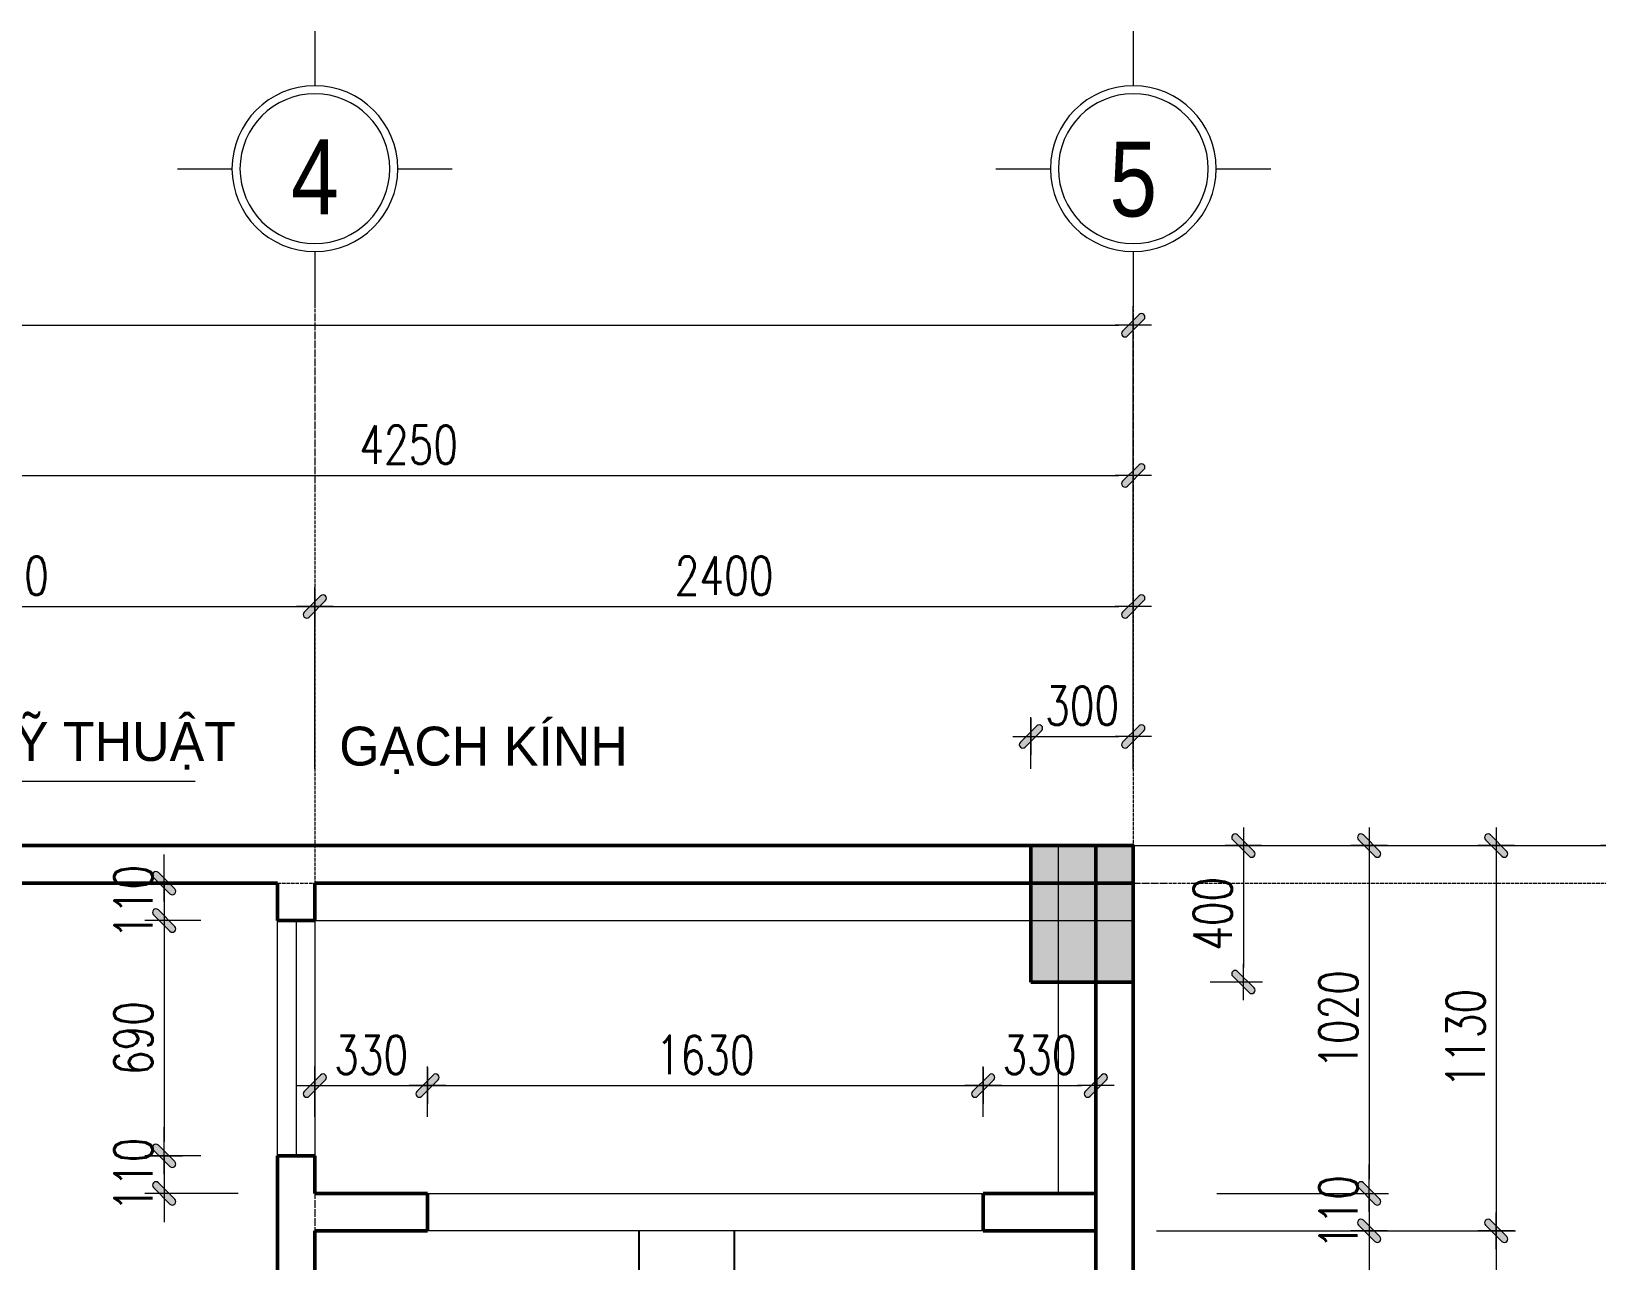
# Model space of a CAD drawing. Extents: x -165145 to 691808, y -202842 to 311040.
# Drawn here: x 560665 to 565256, y 67811 to 71417 of the extents above; entities that cross this region are included whole.
import ezdxf
from ezdxf.enums import TextEntityAlignment as Align

# ---------------------------------------------------------------- set-up
doc = ezdxf.new("R2010")
doc.units = 0
doc.header["$LTSCALE"] = 10
doc.header["$MEASUREMENT"] = 0
doc.linetypes.add('HIDDEN', pattern=[2.3807, 1.587, -0.7937])
doc.linetypes.add('TIM', pattern=[26.01, 10, -3, 0.01, -3, 10])
doc.layers.get('Defpoints').update_dxf_attribs({"color": 5, "linetype": 'CONTINUOUS'})
for name, color, linetype, lineweight in [('ARROWS', 1, 'CONTINUOUS', 0), ('DIM', 8, 'CONTINUOUS', 13), ('GE_KC_NETKHUAT', 9, 'HIDDEN', 20), ('netchia', 2, 'CONTINUOUS', 20), ('TEXT', 4, 'CONTINUOUS', 20), ('THAY', 147, 'CONTINUOUS', 25), ('TRUC', 251, 'TIM', 5), ('wall', 7, 'CONTINUOUS', 50)]:
    doc.layers.add(name, color=color, linetype=linetype, lineweight=lineweight)
doc.styles.add('ROMANS', font='romans', dxfattribs={"width": 0.75, "bigfont": 'vns'})
doc.styles.add('STYLE1', font='')
doc.styles.add('VNARIALH', font='', dxfattribs={"width": 0.75})
doc.styles.add('VnArialNarrowH', font='')
doc.styles.get('STYLE1').set_extended_font_data('.VnAvantH')
doc.styles.get('VNARIALH').set_extended_font_data('.VnArialH')
doc.styles.get('VnArialNarrowH').set_extended_font_data('.VnArial NarrowH')
doc.dimstyles.new('fit0.75', dxfattribs={"dimscale": 0.5625, "dimtxt": 200, "dimasz": 75, "dimexe": 100, "dimexo": 400, "dimgap": 0.03, "dimtad": 0, "dimdec": 0, "dimdsep": 46, "dimtxsty": 'ROMANS', "dimblk": 'alex', "dimcen": 150, "dimclrd": 8, "dimclre": 8, "dimclrt": 7, "dimaunit": 1, "dimadec": 0, "dimazin": 0, "dimtfac": 0.072, "dimtdec": 0, "dimtix": 1, "dimtmove": 2, "dimatfit": 3, "dimldrblk": 'a-01', "dimfxl": 100, "dimtvp": 0.8, "dimtolj": 1, "dimarcsym": 0})

# ---------------------------------------------------------------- blocks, each defined once
blk = doc.blocks.new('alex')
at = {"layer": 'ARROWS'}
h = blk.add_hatch(color=1, dxfattribs=at)
edge = h.paths.add_edge_path()
edge.add_line((0.4, 0.74), (-0.74, -0.4))
edge.add_ellipse((-0.57, -0.57), major_axis=(0.17, 0.17), ratio=1, start_angle=90, end_angle=270)
edge.add_line((-0.4, -0.74), (0.74, 0.4))
edge.add_ellipse((0.57, 0.57), major_axis=(0.17, 0.17), ratio=1, start_angle=270, end_angle=450)
blk.add_lwpolyline([(0.4, 0.74), (-0.74, -0.4, 1), (-0.4, -0.74), (0.74, 0.4, 1)], format="xyb", close=True, dxfattribs=at)
at = {"layer": 'netchia', "color": 2}
for p, q in [((0, -1.27), (0, 1.27)), ((1.27, 0), (-1.27, 0))]:
    blk.add_line(p, q, dxfattribs=at)
blk = doc.blocks.new('*D197')
at = {"layer": 'Defpoints', "color": 0, "ltscale": 0.05, "transparency": 16777216}
for p in [(1205449.6, -211533.8), (1207332.2, -216433.8), (1207708.9, -216433.8)]:
    blk.add_point(p, dxfattribs=at)
at = {"layer": 'DIM', "color": 8, "lineweight": -2, "ltscale": 0.05, "transparency": 16777216}
for p, q in [((1205674.6, -211533.8), (1207765.2, -211533.8)), ((1207708.9, -211576), (1207708.9, -216391.7)), ((1207557.2, -216433.8), (1207765.2, -216433.8))]:
    blk.add_line(p, q, dxfattribs=at)
at = {"layer": 'DIM', "color": 8, "lineweight": -2, "ltscale": 0.05, "transparency": 16777216, "xscale": 42.1875, "yscale": 42.1875, "zscale": 42.1875}
for p, rotation in [((1207708.9, -211533.8), 90), ((1207708.9, -216433.8), 270)]:
    blk.add_blockref('alex', p, dxfattribs=dict(at, rotation=rotation))
at = {"layer": 'DIM', "color": 7, "ltscale": 0.05, "transparency": 16777216, "insert": (1207618.9, -213983.8), "char_height": 112.5, "attachment_point": 5, "rotation": 90, "style": 'ROMANS'}
blk.add_mtext('\\A1;4900', dxfattribs=at)
blk = doc.blocks.new('a-01')
at = {"layer": 'ARROWS'}
blk.add_hatch(color=256, dxfattribs=at).paths.add_polyline_path([(-1.8, 0.49), (-1.8, -0.49), (0, 0)])
at = {"layer": 'netchia'}
blk.add_lwpolyline([(-1.8, 0.49), (-1.8, -0.49), (0, 0), (0, 0)], close=True, dxfattribs=at)
blk = doc.blocks.new('*D198')
at = {"layer": 'Defpoints', "color": 0, "ltscale": 0.05, "transparency": 16777216}
for p in [(1206391.1, -211533.8), (1207287.6, -218533.8), (1208073.9, -218533.8)]:
    blk.add_point(p, dxfattribs=at)
at = {"layer": 'DIM', "color": 8, "lineweight": -2, "ltscale": 0.05, "transparency": 16777216}
for p, q in [((1206616.1, -211533.8), (1208130.2, -211533.8)), ((1208073.9, -211576), (1208073.9, -218491.6)), ((1207512.6, -218533.8), (1208130.2, -218533.8))]:
    blk.add_line(p, q, dxfattribs=at)
at = {"layer": 'DIM', "color": 8, "lineweight": -2, "ltscale": 0.05, "transparency": 16777216, "xscale": 42.1875, "yscale": 42.1875, "zscale": 42.1875}
for p, rotation in [((1208073.9, -211533.8), 90), ((1208073.9, -218533.8), 270)]:
    blk.add_blockref('alex', p, dxfattribs=dict(at, rotation=rotation))
at = {"layer": 'DIM', "color": 7, "ltscale": 0.05, "transparency": 16777216, "insert": (1207983.9, -215033.8), "char_height": 112.5, "attachment_point": 5, "rotation": 90, "style": 'ROMANS'}
blk.add_mtext('\\A1;7000', dxfattribs=at)
blk = doc.blocks.new('*D199')
at = {"layer": 'Defpoints', "color": 0, "ltscale": 0.05, "transparency": 16777216}
for p in [(1205771.3, -211533.8), (1206127.8, -212663.8), (1207349.4, -212663.8)]:
    blk.add_point(p, dxfattribs=at)
at = {"layer": 'DIM', "color": 8, "lineweight": -2, "ltscale": 0.05, "transparency": 16777216}
for p, q in [((1205996.3, -211533.8), (1207405.7, -211533.8)), ((1207349.4, -211576), (1207349.4, -212621.7)), ((1206352.8, -212663.8), (1207405.7, -212663.8))]:
    blk.add_line(p, q, dxfattribs=at)
at = {"layer": 'DIM', "color": 8, "lineweight": -2, "ltscale": 0.05, "transparency": 16777216, "xscale": 42.1875, "yscale": 42.1875, "zscale": 42.1875}
for p, rotation in [((1207349.4, -211533.8), 90), ((1207349.4, -212663.8), 270)]:
    blk.add_blockref('alex', p, dxfattribs=dict(at, rotation=rotation))
at = {"layer": 'DIM', "color": 7, "ltscale": 0.05, "transparency": 16777216, "insert": (1207259.4, -212098.8), "char_height": 112.5, "attachment_point": 5, "rotation": 90, "style": 'ROMANS'}
blk.add_mtext('\\A1;1130', dxfattribs=at)
blk = doc.blocks.new('*D200')
at = {"layer": 'Defpoints', "color": 0, "ltscale": 0.05, "transparency": 16777216}
for p in [(1206883.8, -212663.8), (1207349.4, -216433.8), (1207640, -216433.8)]:
    blk.add_point(p, dxfattribs=at)
at = {"layer": 'DIM', "color": 8, "lineweight": -2, "ltscale": 0.05, "transparency": 16777216}
for p, q in [((1207108.8, -212663.8), (1207405.7, -212663.8)), ((1207349.4, -212706), (1207349.4, -216391.7)), ((1207415, -216433.8), (1207293.2, -216433.8))]:
    blk.add_line(p, q, dxfattribs=at)
at = {"layer": 'DIM', "color": 8, "lineweight": -2, "ltscale": 0.05, "transparency": 16777216, "xscale": 42.1875, "yscale": 42.1875, "zscale": 42.1875}
for p, rotation in [((1207349.4, -212663.8), 90), ((1207349.4, -216433.8), 270)]:
    blk.add_blockref('alex', p, dxfattribs=dict(at, rotation=rotation))
at = {"layer": 'DIM', "color": 7, "ltscale": 0.05, "transparency": 16777216, "insert": (1207259.4, -214548.8), "char_height": 112.5, "attachment_point": 5, "rotation": 90, "style": 'ROMANS'}
blk.add_mtext('\\A1;3770', dxfattribs=at)
blk = doc.blocks.new('tentruc')
at = {"layer": 'DIM'}
for p, q in [((0, 311.2), (0, 515.8)), ((-515.8, 0), (-311.2, 0)), ((-515.8, 0), (-311.2, 0)), ((311.2, 0), (515.8, 0)), ((311.2, 0), (515.8, 0)), ((0, -515.8), (0, -311.2))]:
    blk.add_line(p, q, dxfattribs=at)
at = {"layer": 'DIM', "ltscale": 0.5}
blk.add_circle((0, 0), 311.2, dxfattribs=at)
at = {"layer": 'DIM'}
blk.add_circle((0, 0), 281.2, dxfattribs=at)
at = {"layer": 'DIM', "color": 7, "linetype": 'ByBlock', "ltscale": 0.5, "style": 'VNARIALH', "width": 1.1}
blk.add_attdef('A', text='', height=281.2, dxfattribs=at).set_placement((0, -106.7), align=Align.CENTER)
blk = doc.blocks.new('*D157')
at = {"layer": 'Defpoints', "color": 0, "transparency": 16777216}
for p in [(1206285, -210448.1), (1202035, -211533.8), (1206285, -211533.8)]:
    blk.add_point(p, dxfattribs=at)
at = {"layer": 'DIM', "color": 8, "lineweight": -2, "transparency": 16777216}
for p, q in [((1202035, -211308.8), (1202035, -210391.9)), ((1206285, -211308.8), (1206285, -210391.9)), ((1202077.2, -210448.1), (1206242.8, -210448.1))]:
    blk.add_line(p, q, dxfattribs=at)
at = {"layer": 'DIM', "color": 8, "lineweight": -2, "transparency": 16777216, "xscale": 42.1875, "yscale": 42.1875, "zscale": 42.1875, "rotation": 180}
blk.add_blockref('alex', (1202035, -210448.1), dxfattribs=at)
at = {"layer": 'DIM', "color": 8, "lineweight": -2, "transparency": 16777216, "xscale": 42.1875, "yscale": 42.1875, "zscale": 42.1875}
blk.add_blockref('alex', (1206285, -210448.1), dxfattribs=at)
at = {"layer": 'DIM', "color": 7, "transparency": 16777216, "insert": (1204160, -210358.1), "char_height": 112.5, "attachment_point": 5, "style": 'ROMANS'}
blk.add_mtext('\\A1;4250', dxfattribs=at)
blk = doc.blocks.new('*D158')
at = {"layer": 'Defpoints', "color": 0, "transparency": 16777216}
for p in [(1203885, -210832.3), (1202035, -211533.8), (1203885, -211533.8)]:
    blk.add_point(p, dxfattribs=at)
at = {"layer": 'DIM', "color": 8, "lineweight": -2, "transparency": 16777216}
for p, q in [((1202035, -211308.8), (1202035, -210776)), ((1203885, -211308.8), (1203885, -210776)), ((1202077.2, -210832.3), (1203842.8, -210832.3))]:
    blk.add_line(p, q, dxfattribs=at)
at = {"layer": 'DIM', "color": 8, "lineweight": -2, "transparency": 16777216, "xscale": 42.1875, "yscale": 42.1875, "zscale": 42.1875, "rotation": 180}
blk.add_blockref('alex', (1202035, -210832.3), dxfattribs=at)
at = {"layer": 'DIM', "color": 8, "lineweight": -2, "transparency": 16777216, "xscale": 42.1875, "yscale": 42.1875, "zscale": 42.1875}
blk.add_blockref('alex', (1203885, -210832.3), dxfattribs=at)
at = {"layer": 'DIM', "color": 7, "transparency": 16777216, "insert": (1202960, -210742.3), "char_height": 112.5, "attachment_point": 5, "style": 'ROMANS'}
blk.add_mtext('\\A1;1850', dxfattribs=at)
blk = doc.blocks.new('*D159')
at = {"layer": 'Defpoints', "color": 0, "transparency": 16777216}
for p in [(1206285, -210832.3), (1203885, -211533.8), (1206285, -211533.8)]:
    blk.add_point(p, dxfattribs=at)
at = {"layer": 'DIM', "color": 8, "lineweight": -2, "transparency": 16777216}
for p, q in [((1203885, -211308.8), (1203885, -210776)), ((1206285, -211308.8), (1206285, -210776)), ((1203927.2, -210832.3), (1206242.8, -210832.3))]:
    blk.add_line(p, q, dxfattribs=at)
at = {"layer": 'DIM', "color": 8, "lineweight": -2, "transparency": 16777216, "xscale": 42.1875, "yscale": 42.1875, "zscale": 42.1875, "rotation": 180}
blk.add_blockref('alex', (1203885, -210832.3), dxfattribs=at)
at = {"layer": 'DIM', "color": 8, "lineweight": -2, "transparency": 16777216, "xscale": 42.1875, "yscale": 42.1875, "zscale": 42.1875}
blk.add_blockref('alex', (1206285, -210832.3), dxfattribs=at)
at = {"layer": 'DIM', "color": 7, "transparency": 16777216, "insert": (1205085, -210742.3), "char_height": 112.5, "attachment_point": 5, "style": 'ROMANS'}
blk.add_mtext('\\A1;2400', dxfattribs=at)
blk = doc.blocks.new('*D160')
at = {"layer": 'Defpoints', "color": 0, "transparency": 16777216}
for p in [(1206285, -210007.8), (1188785, -211533.9), (1206285, -211533.9)]:
    blk.add_point(p, dxfattribs=at)
at = {"layer": 'DIM', "color": 8, "lineweight": -2, "transparency": 16777216}
for p, q in [((1188785, -211308.9), (1188785, -209951.5)), ((1206285, -211308.9), (1206285, -209951.5)), ((1188827.2, -210007.8), (1206242.8, -210007.8))]:
    blk.add_line(p, q, dxfattribs=at)
at = {"layer": 'DIM', "color": 8, "lineweight": -2, "transparency": 16777216, "xscale": 42.1875, "yscale": 42.1875, "zscale": 42.1875, "rotation": 180}
blk.add_blockref('alex', (1188785, -210007.8), dxfattribs=at)
at = {"layer": 'DIM', "color": 8, "lineweight": -2, "transparency": 16777216, "xscale": 42.1875, "yscale": 42.1875, "zscale": 42.1875}
blk.add_blockref('alex', (1206285, -210007.8), dxfattribs=at)
at = {"layer": 'DIM', "color": 7, "transparency": 16777216, "insert": (1197535, -209917.8), "char_height": 112.5, "attachment_point": 5, "style": 'ROMANS'}
blk.add_mtext('\\A1;17500', dxfattribs=at)
blk = doc.blocks.new('*D161')
at = {"layer": 'Defpoints', "color": 0, "transparency": 16777216}
for p in [(1206305.3, -212663.8), (1206305.3, -213613.8), (1206976.7, -213613.8)]:
    blk.add_point(p, dxfattribs=at)
at = {"layer": 'DIM', "color": 8, "lineweight": -2, "transparency": 16777216}
for p, q in [((1206530.3, -212663.8), (1207033, -212663.8)), ((1206976.7, -212706), (1206976.7, -213571.7)), ((1206530.3, -213613.8), (1207033, -213613.8))]:
    blk.add_line(p, q, dxfattribs=at)
at = {"layer": 'DIM', "color": 8, "lineweight": -2, "transparency": 16777216, "xscale": 42.1875, "yscale": 42.1875, "zscale": 42.1875}
for p, rotation in [((1206976.7, -212663.8), 90), ((1206976.7, -213613.8), 270)]:
    blk.add_blockref('alex', p, dxfattribs=dict(at, rotation=rotation))
at = {"layer": 'DIM', "color": 7, "transparency": 16777216, "insert": (1206886.7, -213138.8), "char_height": 112.5, "attachment_point": 5, "rotation": 90, "style": 'ROMANS'}
blk.add_mtext('\\A1;950', dxfattribs=at)
blk = doc.blocks.new('*D167')
at = {"layer": 'Defpoints', "color": 0, "transparency": 16777216}
for p in [(1206305.3, -212553.8), (1206305.3, -212663.8), (1206976.7, -212663.8)]:
    blk.add_point(p, dxfattribs=at)
at = {"layer": 'DIM', "color": 8, "lineweight": -2, "transparency": 16777216}
for p, q in [((1206976.7, -212511.7), (1206976.7, -212469.5)), ((1206530.3, -212553.8), (1207033, -212553.8)), ((1206976.7, -212553.8), (1206976.7, -212663.8)), ((1206530.3, -212663.8), (1207033, -212663.8)), ((1206976.7, -212706), (1206976.7, -212748.2))]:
    blk.add_line(p, q, dxfattribs=at)
at = {"layer": 'DIM', "color": 8, "lineweight": -2, "transparency": 16777216, "xscale": 42.1875, "yscale": 42.1875, "zscale": 42.1875}
for p, rotation in [((1206976.7, -212553.8), 270), ((1206976.7, -212663.8), 90)]:
    blk.add_blockref('alex', p, dxfattribs=dict(at, rotation=rotation))
at = {"layer": 'DIM', "color": 7, "transparency": 16777216, "insert": (1206886.7, -212608.8), "char_height": 112.5, "attachment_point": 5, "rotation": 90, "style": 'ROMANS'}
blk.add_mtext('\\A1;110', dxfattribs=at)
blk = doc.blocks.new('*D168')
at = {"layer": 'Defpoints', "color": 0, "transparency": 16777216}
for p in [(1206439.1, -211533.8), (1206329.1, -212553.8), (1206976.7, -212553.8)]:
    blk.add_point(p, dxfattribs=at)
at = {"layer": 'DIM', "color": 8, "lineweight": -2, "transparency": 16777216}
for p, q in [((1206664.1, -211533.8), (1207033, -211533.8)), ((1206976.7, -211576), (1206976.7, -212511.7)), ((1206554.1, -212553.8), (1207033, -212553.8))]:
    blk.add_line(p, q, dxfattribs=at)
at = {"layer": 'DIM', "color": 8, "lineweight": -2, "transparency": 16777216, "xscale": 42.1875, "yscale": 42.1875, "zscale": 42.1875}
for p, rotation in [((1206976.7, -211533.8), 90), ((1206976.7, -212553.8), 270)]:
    blk.add_blockref('alex', p, dxfattribs=dict(at, rotation=rotation))
at = {"layer": 'DIM', "color": 7, "transparency": 16777216, "insert": (1206886.7, -212043.8), "char_height": 112.5, "attachment_point": 5, "rotation": 90, "style": 'ROMANS'}
blk.add_mtext('\\A1;1020', dxfattribs=at)
blk = doc.blocks.new('*D169')
at = {"layer": 'Defpoints', "color": 0, "transparency": 16777216}
for p in [(1203775, -211643.8), (1203442.9, -211753.8), (1203775, -211753.8)]:
    blk.add_point(p, dxfattribs=at)
at = {"layer": 'DIM', "color": 8, "lineweight": -2, "transparency": 16777216}
for p, q in [((1203442.9, -211601.7), (1203442.9, -211559.5)), ((1203550, -211643.8), (1203386.7, -211643.8)), ((1203442.9, -211643.8), (1203442.9, -211753.8)), ((1203550, -211753.8), (1203386.7, -211753.8)), ((1203442.9, -211796), (1203442.9, -211838.2))]:
    blk.add_line(p, q, dxfattribs=at)
at = {"layer": 'DIM', "color": 8, "lineweight": -2, "transparency": 16777216, "xscale": 42.1875, "yscale": 42.1875, "zscale": 42.1875}
for p, rotation in [((1203442.9, -211643.8), 270), ((1203442.9, -211753.8), 90)]:
    blk.add_blockref('alex', p, dxfattribs=dict(at, rotation=rotation))
at = {"layer": 'DIM', "color": 7, "transparency": 16777216, "insert": (1203352.9, -211698.8), "char_height": 112.5, "attachment_point": 5, "rotation": 90, "style": 'ROMANS'}
blk.add_mtext('\\A1;110', dxfattribs=at)
blk = doc.blocks.new('*D170')
at = {"layer": 'Defpoints', "color": 0, "transparency": 16777216}
for p in [(1203775, -211753.8), (1203442.9, -212443.8), (1203775, -212443.8)]:
    blk.add_point(p, dxfattribs=at)
at = {"layer": 'DIM', "color": 8, "lineweight": -2, "transparency": 16777216}
for p, q in [((1203550, -211753.8), (1203386.7, -211753.8)), ((1203442.9, -211796), (1203442.9, -212401.7)), ((1203550, -212443.8), (1203386.7, -212443.8))]:
    blk.add_line(p, q, dxfattribs=at)
at = {"layer": 'DIM', "color": 8, "lineweight": -2, "transparency": 16777216, "xscale": 42.1875, "yscale": 42.1875, "zscale": 42.1875}
for p, rotation in [((1203442.9, -211753.8), 90), ((1203442.9, -212443.8), 270)]:
    blk.add_blockref('alex', p, dxfattribs=dict(at, rotation=rotation))
at = {"layer": 'DIM', "color": 7, "transparency": 16777216, "insert": (1203352.9, -212098.8), "char_height": 112.5, "attachment_point": 5, "rotation": 90, "style": 'ROMANS'}
blk.add_mtext('\\A1;690', dxfattribs=at)
blk = doc.blocks.new('*D171')
at = {"layer": 'Defpoints', "color": 0, "transparency": 16777216}
for p in [(1203775, -212443.8), (1203442.9, -212553.8), (1203885, -212553.8)]:
    blk.add_point(p, dxfattribs=at)
at = {"layer": 'DIM', "color": 8, "lineweight": -2, "transparency": 16777216}
for p, q in [((1203442.9, -212401.7), (1203442.9, -212359.5)), ((1203550, -212443.8), (1203386.7, -212443.8)), ((1203442.9, -212443.8), (1203442.9, -212553.8)), ((1203660, -212553.8), (1203386.7, -212553.8)), ((1203442.9, -212596), (1203442.9, -212638.2))]:
    blk.add_line(p, q, dxfattribs=at)
at = {"layer": 'DIM', "color": 8, "lineweight": -2, "transparency": 16777216, "xscale": 42.1875, "yscale": 42.1875, "zscale": 42.1875}
for p, rotation in [((1203442.9, -212443.8), 270), ((1203442.9, -212553.8), 90)]:
    blk.add_blockref('alex', p, dxfattribs=dict(at, rotation=rotation))
at = {"layer": 'DIM', "color": 7, "transparency": 16777216, "insert": (1203352.9, -212498.8), "char_height": 112.5, "attachment_point": 5, "rotation": 90, "style": 'ROMANS'}
blk.add_mtext('\\A1;110', dxfattribs=at)
blk = doc.blocks.new('*D172')
at = {"layer": 'Defpoints', "color": 0, "transparency": 16777216}
for p in [(1204215, -212237.8), (1203885, -212553.8), (1204215, -212553.8)]:
    blk.add_point(p, dxfattribs=at)
at = {"layer": 'DIM', "color": 8, "lineweight": -2, "transparency": 16777216}
for p, q in [((1203885, -212328.8), (1203885, -212181.5)), ((1204215, -212328.8), (1204215, -212181.5)), ((1203927.2, -212237.8), (1204172.8, -212237.8))]:
    blk.add_line(p, q, dxfattribs=at)
at = {"layer": 'DIM', "color": 8, "lineweight": -2, "transparency": 16777216, "xscale": 42.1875, "yscale": 42.1875, "zscale": 42.1875, "rotation": 180}
blk.add_blockref('alex', (1203885, -212237.8), dxfattribs=at)
at = {"layer": 'DIM', "color": 8, "lineweight": -2, "transparency": 16777216, "xscale": 42.1875, "yscale": 42.1875, "zscale": 42.1875}
blk.add_blockref('alex', (1204215, -212237.8), dxfattribs=at)
at = {"layer": 'DIM', "color": 7, "transparency": 16777216, "insert": (1204050, -212147.8), "char_height": 112.5, "attachment_point": 5, "style": 'ROMANS'}
blk.add_mtext('\\A1;330', dxfattribs=at)
blk = doc.blocks.new('*D173')
at = {"layer": 'Defpoints', "color": 0, "transparency": 16777216}
for p in [(1206175, -212237.8), (1205845, -212553.8), (1206175, -212553.8)]:
    blk.add_point(p, dxfattribs=at)
at = {"layer": 'DIM', "color": 8, "lineweight": -2, "transparency": 16777216}
for p, q in [((1205845, -212328.8), (1205845, -212181.5)), ((1206175, -212328.8), (1206175, -212181.5)), ((1205887.2, -212237.8), (1206132.8, -212237.8))]:
    blk.add_line(p, q, dxfattribs=at)
at = {"layer": 'DIM', "color": 8, "lineweight": -2, "transparency": 16777216, "xscale": 42.1875, "yscale": 42.1875, "zscale": 42.1875, "rotation": 180}
blk.add_blockref('alex', (1205845, -212237.8), dxfattribs=at)
at = {"layer": 'DIM', "color": 8, "lineweight": -2, "transparency": 16777216, "xscale": 42.1875, "yscale": 42.1875, "zscale": 42.1875}
blk.add_blockref('alex', (1206175, -212237.8), dxfattribs=at)
at = {"layer": 'DIM', "color": 7, "transparency": 16777216, "insert": (1206010, -212147.8), "char_height": 112.5, "attachment_point": 5, "style": 'ROMANS'}
blk.add_mtext('\\A1;330', dxfattribs=at)
blk = doc.blocks.new('*D174')
at = {"layer": 'Defpoints', "color": 0, "transparency": 16777216}
for p in [(1205845, -212237.8), (1204215, -212553.8), (1205845, -212553.8)]:
    blk.add_point(p, dxfattribs=at)
at = {"layer": 'DIM', "color": 8, "lineweight": -2, "transparency": 16777216}
for p, q in [((1204215, -212328.8), (1204215, -212181.5)), ((1205845, -212328.8), (1205845, -212181.5)), ((1204257.2, -212237.8), (1205802.8, -212237.8))]:
    blk.add_line(p, q, dxfattribs=at)
at = {"layer": 'DIM', "color": 8, "lineweight": -2, "transparency": 16777216, "xscale": 42.1875, "yscale": 42.1875, "zscale": 42.1875, "rotation": 180}
blk.add_blockref('alex', (1204215, -212237.8), dxfattribs=at)
at = {"layer": 'DIM', "color": 8, "lineweight": -2, "transparency": 16777216, "xscale": 42.1875, "yscale": 42.1875, "zscale": 42.1875}
blk.add_blockref('alex', (1205845, -212237.8), dxfattribs=at)
at = {"layer": 'DIM', "color": 7, "transparency": 16777216, "insert": (1205030, -212147.8), "char_height": 112.5, "attachment_point": 5, "style": 'ROMANS'}
blk.add_mtext('\\A1;1630', dxfattribs=at)
blk = doc.blocks.new('*D180')
at = {"layer": 'Defpoints', "color": 0, "transparency": 16777216}
for p in [(1206285, -211213.8), (1205985, -211533.8), (1206285, -211533.8)]:
    blk.add_point(p, dxfattribs=at)
at = {"layer": 'DIM', "color": 8, "lineweight": -2, "transparency": 16777216}
for p, q in [((1205985, -211308.8), (1205985, -211157.5)), ((1206285, -211308.8), (1206285, -211157.5)), ((1206027.2, -211213.8), (1206242.8, -211213.8))]:
    blk.add_line(p, q, dxfattribs=at)
at = {"layer": 'DIM', "color": 8, "lineweight": -2, "transparency": 16777216, "xscale": 42.1875, "yscale": 42.1875, "zscale": 42.1875, "rotation": 180}
blk.add_blockref('alex', (1205985, -211213.8), dxfattribs=at)
at = {"layer": 'DIM', "color": 8, "lineweight": -2, "transparency": 16777216, "xscale": 42.1875, "yscale": 42.1875, "zscale": 42.1875}
blk.add_blockref('alex', (1206285, -211213.8), dxfattribs=at)
at = {"layer": 'DIM', "color": 7, "transparency": 16777216, "insert": (1206135, -211123.8), "char_height": 112.5, "attachment_point": 5, "style": 'ROMANS'}
blk.add_mtext('\\A1;300', dxfattribs=at)
blk = doc.blocks.new('*D181')
at = {"layer": 'Defpoints', "color": 0, "transparency": 16777216}
for p in [(1206285, -211533.8), (1206285, -211933.8), (1206607.9, -211933.8)]:
    blk.add_point(p, dxfattribs=at)
at = {"layer": 'DIM', "color": 8, "lineweight": -2, "transparency": 16777216}
for p, q in [((1206510, -211533.8), (1206664.2, -211533.8)), ((1206607.9, -211576), (1206607.9, -211891.7)), ((1206510, -211933.8), (1206664.2, -211933.8))]:
    blk.add_line(p, q, dxfattribs=at)
at = {"layer": 'DIM', "color": 8, "lineweight": -2, "transparency": 16777216, "xscale": 42.1875, "yscale": 42.1875, "zscale": 42.1875}
for p, rotation in [((1206607.9, -211533.8), 90), ((1206607.9, -211933.8), 270)]:
    blk.add_blockref('alex', p, dxfattribs=dict(at, rotation=rotation))
at = {"layer": 'DIM', "color": 7, "transparency": 16777216, "insert": (1206517.9, -211733.8), "char_height": 112.5, "attachment_point": 5, "rotation": 90, "style": 'ROMANS'}
blk.add_mtext('\\A1;400', dxfattribs=at)
blk = doc.blocks.new('A$C1ec07113')
at = {"layer": 'wall'}
h = blk.add_hatch(dxfattribs=at)
h.set_pattern_fill('AR-CONC', color=256, style=0)
h.set_pattern_definition([(50, (-988837.471, 273701.9236), (7.172601826, -0.62752135), [0.75, -8.25]), (355, (-988837.471, 273701.924), (-1.387513336, 7.521921337), [0.6, -6.6]), (100.45144446, (-988836.873, 273701.8714), (5.785088467, 6.89439991), [0.63740192, -7.01142112]), (46.1842, (-988837.471, 273703.924), (10.67241331, -1.65519281), [1.125, -12.375]), (96.6356355, (-988836.582, 273703.786), (9.34661946, 9.74118601), [0.95610342, -10.5171376]), (351.184164, (-988837.471, 273703.924), (9.34661945, 9.741186), [0.9, -9.90000001]), (21, (-988836.471, 273703.4236), (5.96907052, -4.026188907), [0.75, -8.25]), (326, (-988836.471, 273703.424), (2.43315332, 7.25150045), [0.6, -6.6]), (71.45144474, (-988835.9735, 273703.088), (8.402223767, 3.22531153), [0.6374019, -7.01142112]), (37.5, (-988837.471, 273701.9236), (0.121598553, 3.328938538), [0, -6.52, 0, -6.7, 0, -6.625]), (7.5, (-988837.471, 273701.9236), (2.630695374, 3.944117119), [0, -3.82, 0, -6.37, 0, -2.525]), (327.5, (-988839.701, 273701.9236), (5.338224362, -0.225548717), [0, -2.5, 0, -7.8, 0, -10.35]), (317.5, (-988840.701, 273701.9236), (5.831861693, 1.001049823), [0, -3.25, 0, -5.18, 0, -7.35])])
h.paths.add_polyline_path([(24457.5, 36555.9), (24157.5, 36555.9), (24157.5, 36155.9), (24457.5, 36155.9)])
at = {"layer": 'DIM', "ltscale": 0.05}
for p, q in [((24237.5, 36555.9), (24237.5, 35535.9)), ((22002.5, 36335.9), (22002.5, 35645.9)), ((22057.5, 36335.9), (24457.5, 36335.9))]:
    blk.add_line(p, q, dxfattribs=at)
blk.add_lwpolyline([(21947.5, 36335.9), (22057.5, 36335.9), (22057.5, 35645.9), (21947.5, 35645.9)], close=True, dxfattribs=at)
at = {"layer": 'DIM'}
blk.add_lwpolyline([(22387.5, 35535.9), (24017.5, 35535.9), (24017.5, 35425.9), (22387.5, 35425.9)], close=True, dxfattribs=at)
at = {"layer": 'THAY', "ltscale": 0.05}
blk.add_line((23287.5, 35425.9), (23287.5, 34475.9), dxfattribs=at)
blk.add_lwpolyline([(23007.5, 35425.9), (23007.5, 34475.9)], dxfattribs=at)
at = {"layer": 'TRUC', "ltscale": 0.05}
for p, q in [((22057.5, 38138.3), (22057.5, 27705.8)), ((24457.5, 38138.3), (24457.5, 27705.8)), ((4634.5, 36555.9), (26472.1, 36555.9)), ((4634.5, 36445.9), (26472.1, 36445.9))]:
    blk.add_line(p, q, dxfattribs=at)
at = {"layer": 'wall', "ltscale": 0.05}
for p, q in [((9607.5, 36555.9), (24457.5, 36555.9)), ((24347.5, 36555.9), (24347.5, 29555.9)), ((24457.5, 36555.9), (24457.5, 29555.9)), ((21050.9, 36445.9), (21947.5, 36445.9)), ((22057.5, 36445.9), (24457.5, 36445.9)), ((22057.5, 36335.9), (21947.5, 36335.9)), ((22057.5, 35645.9), (21947.5, 35645.9)), ((22387.5, 35535.9), (22057.5, 35535.9)), ((24347.5, 35535.9), (24017.5, 35535.9)), ((24017.5, 35535.9), (24017.5, 35425.9)), ((22387.5, 35425.9), (22057.5, 35425.9)), ((24347.5, 35425.9), (24017.5, 35425.9))]:
    blk.add_line(p, q, dxfattribs=at)
blk.add_lwpolyline([(24157.5, 36155.9), (24457.5, 36155.9), (24457.5, 36555.9), (24157.5, 36555.9)], close=True, dxfattribs=at)
for points in [[(21947.5, 36445.9), (21947.5, 36335.9)], [(22057.5, 36445.9), (22057.5, 36335.9)], [(21947.5, 35645.9), (21947.5, 32685.9)], [(22057.5, 35645.9), (22057.5, 35535.9)], [(22387.5, 35535.9), (22387.5, 35425.9)], [(22057.5, 35425.9), (22057.5, 32685.9)]]:
    blk.add_lwpolyline(points, dxfattribs=at)
at = {"layer": 'TEXT'}
ref = blk.add_blockref('tentruc', (22057.5, 38541.2), dxfattribs=dict(at, xscale=-0.78125, yscale=0.78125, zscale=0.78125, rotation=180))
ref.add_attrib('A', '4', dxfattribs={"color": 7, "linetype": 'ByBlock', "ltscale": 0.5, "height": 219.7, "style": 'VnArialNarrowH'}).set_placement((22057.5, 38407.8), align=Align.CENTER)
ref = blk.add_blockref('tentruc', (24457.5, 38541.2), dxfattribs=dict(at, xscale=-0.78125, yscale=0.78125, zscale=0.78125, rotation=180))
ref.add_attrib('A', '5', dxfattribs={"color": 7, "linetype": 'ByBlock', "ltscale": 0.5, "height": 219.7, "style": 'VnArialNarrowH'}).set_placement((24457.5, 38401.1), align=Align.CENTER)
at = {"layer": 'TEXT', "style": 'STYLE1'}
blk.add_text('HỘP KỸ THUẬT', height=113.906, rotation=359.9999, dxfattribs=at).set_placement((20700.5, 36804.3))
blk.add_text('GẠCH KÍNH', height=113.91, dxfattribs=at).set_placement((22129, 36790.9))
at = {"layer": 'DIM'}
for base, p1, p2, picture, middle in [((24457.5, 38082), (6957.5, 36555.9), (24457.5, 36555.9), '*D160', (15707.5, 38172)), ((24457.5, 37641.6), (20207.5, 36555.9), (24457.5, 36555.9), '*D157', (22332.5, 37731.6)), ((22057.5, 37257.5), (20207.5, 36555.9), (22057.5, 36555.9), '*D158', (21132.5, 37347.5)), ((24457.5, 37257.5), (22057.5, 36555.9), (24457.5, 36555.9), '*D159', (23257.5, 37347.5)), ((24457.5, 36876), (24157.5, 36555.9), (24457.5, 36555.9), '*D180', (24307.5, 36966)), ((22387.5, 35852), (22057.5, 35535.9), (22387.5, 35535.9), '*D172', (22222.5, 35942)), ((24017.5, 35852), (22387.5, 35535.9), (24017.5, 35535.9), '*D174', (23202.5, 35942)), ((24347.5, 35852), (24017.5, 35535.9), (24347.5, 35535.9), '*D173', (24182.5, 35942))]:
    dim = blk.add_linear_dim(base=base, p1=p1, p2=p2, dimstyle='fit0.75', dxfattribs=at)
    dim.commit()
    dim.dimension.update_dxf_attribs({"geometry": picture, "text_midpoint": middle, "insert": (-1181827.5, 248089.8)})
at = {"layer": 'DIM', "ltscale": 0.05}
for base, p1, p2, picture, middle in [((25881.5, 31655.9), (23622.2, 36555.9), (25504.7, 31655.9), '*D197', (25791.5, 34105.9)), ((25522, 35425.9), (23943.9, 36555.9), (24300.4, 35425.9), '*D199', (25432, 35990.9)), ((26246.5, 29555.9), (24563.6, 36555.9), (25460.1, 29555.9), '*D198', (26156.5, 33055.9)), ((25522, 31655.9), (25056.3, 35425.9), (25812.5, 31655.9), '*D200', (25432, 33540.9))]:
    dim = blk.add_linear_dim(base=base, p1=p1, p2=p2, angle=90, dimstyle='fit0.75', dxfattribs=at)
    dim.commit()
    dim.dimension.update_dxf_attribs({"geometry": picture, "text_midpoint": middle, "insert": (-1181827.5, 248089.8)})
at = {"layer": 'DIM'}
for base, p1, p2, picture, middle in [((24780.5, 36155.9), (24457.5, 36555.9), (24457.5, 36155.9), '*D181', (24690.5, 36355.9)), ((25149.2, 35535.9), (24611.6, 36555.9), (24501.6, 35535.9), '*D168', (25059.2, 36045.9)), ((21615.5, 36335.9), (21947.5, 36445.9), (21947.5, 36335.9), '*D169', (21525.5, 36390.9)), ((21615.5, 35645.9), (21947.5, 36335.9), (21947.5, 35645.9), '*D170', (21525.5, 35990.9)), ((21615.5, 35535.9), (21947.5, 35645.9), (22057.5, 35535.9), '*D171', (21525.5, 35590.9)), ((25149.2, 35425.9), (24477.8, 35535.9), (24477.8, 35425.9), '*D167', (25059.2, 35480.9)), ((25149.2, 34475.9), (24477.8, 35425.9), (24477.8, 34475.9), '*D161', (25059.2, 34950.9))]:
    dim = blk.add_linear_dim(base=base, p1=p1, p2=p2, angle=90, dimstyle='fit0.75', dxfattribs=at)
    dim.commit()
    dim.dimension.update_dxf_attribs({"geometry": picture, "text_midpoint": middle, "insert": (-1181827.5, 248089.8)})
at = {"layer": 'DIM', "ltscale": 0.05}
blk.add_leader([(20592, 36364), (20689.5, 36745.1), (21706.1, 36745.1)], dimstyle='fit0.75', override={"dimgap": 0.03, "dimtad": 0}, dxfattribs=at)

msp = doc.modelspace()

# ---------------------------------------------------------------- block references
at = {"layer": 'GE_KC_NETKHUAT'}
msp.add_blockref('A$C1ec07113', (539439.64737, 32472.52756), dxfattribs=at)

doc.saveas('drawing.dxf')
